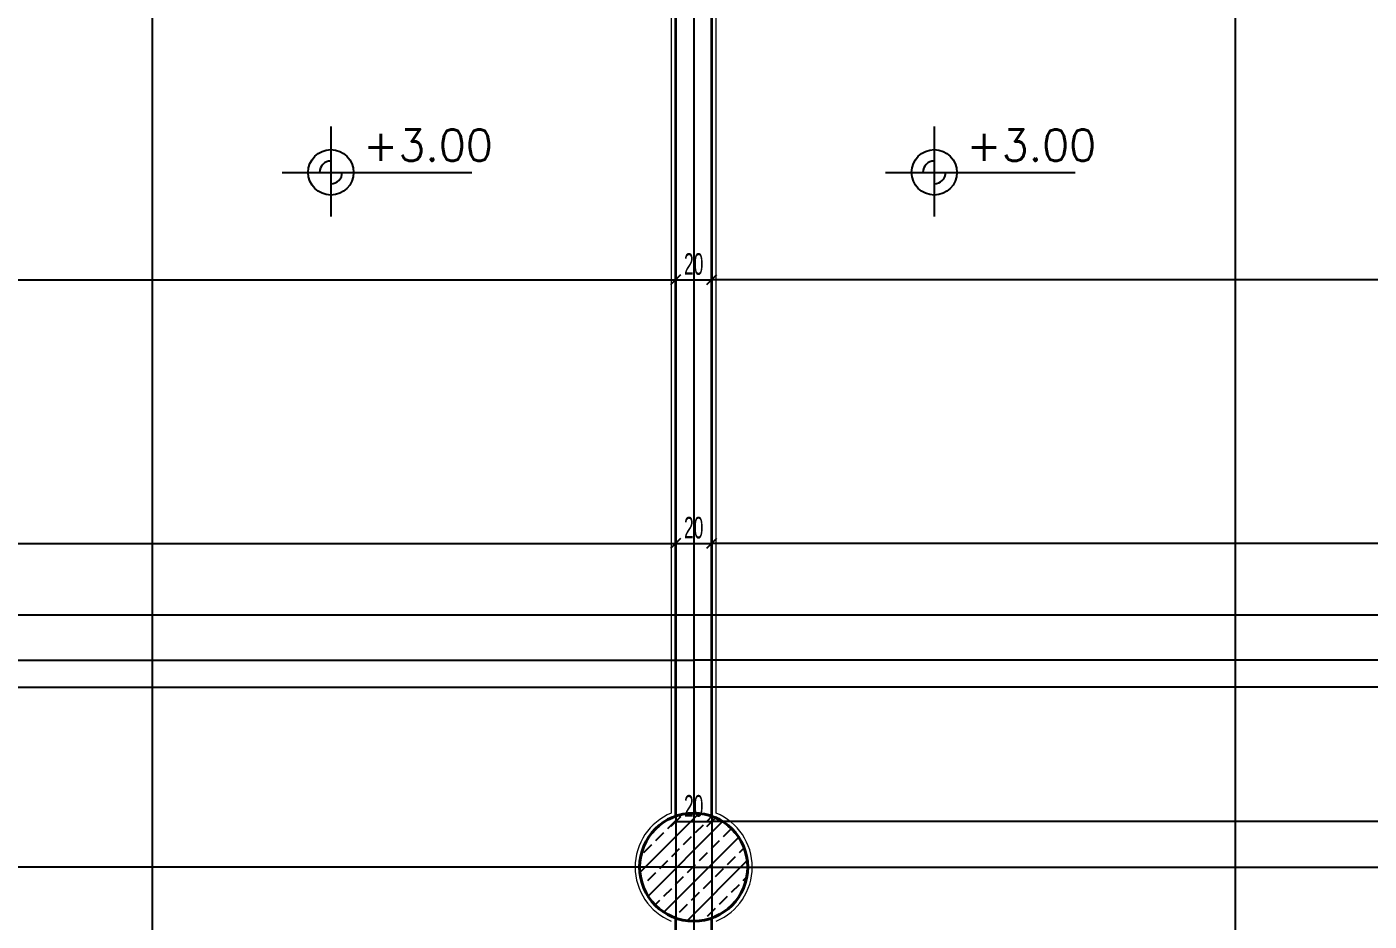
# Model space of a CAD drawing. Header units: inches. Extents: x -7543 to -822, y 102837 to 190349.
# Drawn here: x -833.7393 to -833.5903, y 102836.9467 to 102837.046 of the extents above; entities that cross this region are included whole.
import ezdxf
from ezdxf.enums import TextEntityAlignment as Align

# ---------------------------------------------------------------- set-up
doc = ezdxf.new("R2010")
doc.units = ezdxf.units.IN
doc.header["$MEASUREMENT"] = 0
doc.linetypes.add('DASHDOTX2', pattern=[2, 1, -0.5, 0, -0.5])
doc.layers.get('0').update_dxf_attribs({"lineweight": 25})
doc.layers.get('Defpoints').update_dxf_attribs({"lineweight": 25})
for name, color, linetype, lineweight in [('AKS', 1, 'Continuous', 25), ('ICOL', 55, 'Continuous', 25), ('KOLON', 2, 'Continuous', 40), ('SIVA', 150, 'Continuous', 15), ('TARAMA', 8, 'Continuous', 25)]:
    doc.layers.add(name, color=color, linetype=linetype, lineweight=lineweight)
doc.layers.add('DUVAR', color=7, linetype='Continuous', lineweight=35, true_color=0xfc4642)
doc.styles.add('OLCU', font='tromand.shx', dxfattribs={"width": 0.6, "height": 12})
doc.styles.add('ÖLÇÜ', font='simplex.shx')

# ---------------------------------------------------------------- blocks, each defined once
blk = doc.blocks.new('_Oblique')
at = {"color": 0, "linetype": 'ByBlock', "lineweight": -2}
blk.add_line((-0.5, -0.5), (0.5, 0.5), dxfattribs=at)

msp = doc.modelspace()

# ---------------------------------------------------------------- linework, layer by layer
at = {"layer": 'AKS', "linetype": 'DASHDOTX2', "ltscale": 10}
for p, q in [((-833.6652611994152, 102837.2416375468), (-833.6652611994152, 102836.7345203941)), ((-834.1245632078048, 102836.9806839998), (-833.4322611994153, 102836.9806839998)), ((-834.1247390672411, 102836.9756839999), (-833.6652611994152, 102836.9756839999)), ((-833.2097808787042, 102836.9756839999), (-833.6652611994152, 102836.9756839999)), ((-834.1245632078048, 102836.9726839999), (-833.6652611994152, 102836.9726839999)), ((-833.2086743385375, 102836.9726839999), (-833.6652611994152, 102836.9726839999)), ((-833.6652611994157, 102836.9526839999), (-834.1245632078048, 102836.9526839999)), ((-833.6652611994148, 102836.9526839999), (-833.2102312947933, 102836.9526839999))]:
    msp.add_line(p, q, dxfattribs=at)
at = {"layer": 'Defpoints', "color": 3}
for p, q in [((-833.6672611994156, 102837.182685496), (-833.6672611994156, 102836.7876839998)), ((-833.6632611994156, 102837.182685496), (-833.6632611994156, 102836.7876839998))]:
    msp.add_line(p, q, dxfattribs=at)
at = {"layer": 'DUVAR'}
for p, q in [((-833.6672611994156, 102836.9583408541), (-833.6672611994156, 102837.1226839999)), ((-833.6632611994156, 102836.9583408541), (-833.6632611994156, 102837.1226839999)), ((-833.6672611994156, 102836.7876839998), (-833.6672611994156, 102836.9470271456)), ((-833.6632611994156, 102836.7876839998), (-833.6632611994156, 102836.9470271456))]:
    msp.add_line(p, q, dxfattribs=at)
at = {"layer": 'ICOL'}
for p, q in [((-833.7253637972979, 102837.0501840018), (-833.7253637972979, 102836.7796839999)), ((-833.6051586015334, 102837.0501840018), (-833.6051586015334, 102836.7796839999)), ((-833.7055408399723, 102837.0349293299), (-833.7055408399723, 102837.0249257135)), ((-833.6385525139106, 102837.0349293299), (-833.6385525139106, 102837.0249257135)), ((-833.7109661407108, 102837.0298354005), (-833.6899014359578, 102837.0298354005)), ((-833.643977814649, 102837.0298354005), (-833.6229131098961, 102837.0298354005)), ((-833.8352611994156, 102837.0179124275), (-833.6672611994156, 102837.0179124275)), ((-833.6672611994156, 102837.0179124275), (-833.6632611994156, 102837.0179124275)), ((-833.4952611994156, 102837.0179124275), (-833.6632611994156, 102837.0179124275)), ((-833.8352611994156, 102836.9886393123), (-833.6672611994156, 102836.9886393123)), ((-833.6672611994156, 102836.9886393123), (-833.6632611994156, 102836.9886393123)), ((-833.4952611994156, 102836.9886393123), (-833.6632611994156, 102836.9886393123)), ((-833.6672611994156, 102836.9577396438), (-833.6632611994156, 102836.9577396438)), ((-833.4952611994156, 102836.9577396438), (-833.6632611994156, 102836.9577396438))]:
    msp.add_line(p, q, dxfattribs=at)
at = {"layer": 'ICOL', "color": 53}
for p, q in [((-833.6672611994156, 102837.0187155857), (-833.6672611994156, 102837.0187524275)), ((-833.6672611994156, 102837.0187155857), (-833.6672611994156, 102837.0187524275)), ((-833.6632611994156, 102837.0188399109), (-833.6632611994156, 102837.0187524275)), ((-833.6632611994156, 102837.0187155857), (-833.6632611994156, 102837.0187524275)), ((-833.6672611994156, 102836.9894574317), (-833.6672611994156, 102836.9894793123)), ((-833.6672611994156, 102836.9894574317), (-833.6672611994156, 102836.9894793123)), ((-833.6632611994156, 102836.9894574317), (-833.6632611994156, 102836.9894793123)), ((-833.6632611994156, 102836.9894165519), (-833.6632611994156, 102836.9894793123)), ((-833.6672611994156, 102836.9570580714), (-833.6672611994156, 102836.9568996438)), ((-833.6632611994156, 102836.9570580714), (-833.6632611994156, 102836.9568996438)), ((-833.6632611994156, 102836.9570580714), (-833.6632611994156, 102836.9568996438))]:
    msp.add_line(p, q, dxfattribs=at)
at = {"layer": 'ICOL'}
for centre in [(-833.7055408399723, 102837.0298354005), (-833.6385525139106, 102837.0298354005)]:
    msp.add_circle(centre, 0.00252, dxfattribs=at)
for centre, radius, start, end in [((-833.7055408399723, 102837.0298354005), 0.001260000000009313, 90, 180), ((-833.6385525139106, 102837.0298354005), 0.001260000000009313, 90, 180), ((-833.7055408399723, 102837.0298354005), 0.001259999999991851, 270, 0), ((-833.6385525139106, 102837.0298354005), 0.001259999999991851, 270, 0)]:
    msp.add_arc(centre, radius, start, end, dxfattribs=at)
at = {"layer": 'KOLON'}
msp.add_circle((-833.6652611994157, 102836.9526839999), 0.005999999999999637, dxfattribs=at)
at = {"layer": 'SIVA'}
for p, q in [((-833.6677611994153, 102837.1221841785), (-833.6677611994153, 102836.9586839999)), ((-833.6627611994153, 102836.9586839999), (-833.6627611994153, 102837.1221841785))]:
    msp.add_line(p, q, dxfattribs=at)
for start, end in [(112.6198649940176, 180), (0, 67.38013500598234), (180, 247.3801350059823), (292.6198649940177, 0)]:
    msp.add_arc((-833.6652611994152, 102836.9526839999), 0.006500000000000001, start, end, dxfattribs=at)
at = {"layer": 'TARAMA'}
for p, q in [((-833.6712330623851, 102836.9521036097), (-833.6646808093112, 102836.9586558628)), ((-833.668147843508, 102836.9569565956), (-833.6672639600315, 102836.9578404791)), ((-833.6668220182933, 102836.9582824208), (-833.6665634697052, 102836.9585409694)), ((-833.6637284261255, 102836.9578404791), (-833.663236753524, 102836.9583321517)), ((-833.6703290810494, 102836.9494720572), (-833.6620492567409, 102836.9577518815)), ((-833.6694736687227, 102836.9556307704), (-833.6685897852462, 102836.9565146538)), ((-833.6650542513403, 102836.9565146538), (-833.6641703678638, 102836.9573985373)), ((-833.6619606591727, 102836.9560727121), (-833.6610767756962, 102836.9569565956)), ((-833.6707994939375, 102836.9543049452), (-833.669915610461, 102836.9551888286)), ((-833.6685800964734, 102836.9476855079), (-833.6602627074111, 102836.9560028969)), ((-833.666380076555, 102836.9551888286), (-833.6654961930785, 102836.9560727121)), ((-833.6632864843873, 102836.9547468869), (-833.6624026009108, 102836.9556307704)), ((-833.6690317269845, 102836.9525371782), (-833.668147843508, 102836.9534210617)), ((-833.6677059017698, 102836.9538630034), (-833.6668220182933, 102836.9547468869)), ((-833.6660003658961, 102836.9467297045), (-833.6593069040825, 102836.9534231663)), ((-833.664612309602, 102836.9534210617), (-833.6637284261255, 102836.9543049452)), ((-833.6615187174344, 102836.9529791199), (-833.6606348339579, 102836.9538630034)), ((-833.6601928922197, 102836.9543049452), (-833.6596608028485, 102836.9548370345)), ((-833.6703575521992, 102836.951211353), (-833.6694736687227, 102836.9520952365)), ((-833.6659381348168, 102836.9520952365), (-833.6650542513403, 102836.9529791199)), ((-833.6628445426492, 102836.9516532947), (-833.6619606591727, 102836.9525371782)), ((-833.6709093512223, 102836.950659554), (-833.6707994939375, 102836.9507694113)), ((-833.6672639600315, 102836.9507694113), (-833.666380076555, 102836.9516532947)), ((-833.6641703678638, 102836.9503274695), (-833.6632864843874, 102836.951211353)), ((-833.6610767756962, 102836.9498855278), (-833.6601928922197, 102836.9507694113)), ((-833.6597509504815, 102836.951211353), (-833.6593594005953, 102836.9516029029)), ((-833.6695476970485, 102836.9484856742), (-833.6690317269845, 102836.9490016443)), ((-833.6685897852462, 102836.949443586), (-833.6677059017698, 102836.9503274695)), ((-833.6654961930785, 102836.9490016443), (-833.664612309602, 102836.9498855278)), ((-833.6624026009109, 102836.9485597025), (-833.6615187174344, 102836.949443586)), ((-833.6668220182933, 102836.9476758191), (-833.6659381348168, 102836.9485597025)), ((-833.6637284261255, 102836.9472338773), (-833.6628445426492, 102836.9481177608)), ((-833.667414234086, 102836.9470836033), (-833.6672639600315, 102836.9472338773)), ((-833.6641801024332, 102836.946782201), (-833.6641703678638, 102836.9467919356))]:
    msp.add_line(p, q, dxfattribs=at)

# ---------------------------------------------------------------- block references
at = {"layer": 'ICOL', "xscale": 0.001080000000001746, "yscale": 0.001080000000001746, "zscale": 0.001080000000001746, "rotation": 180}
for p in [(-833.6672611994156, 102837.0179124275), (-833.6632611994156, 102837.0179124275), (-833.6672611994156, 102836.9886393123), (-833.6632611994156, 102836.9886393123), (-833.6672611994156, 102836.9577396438), (-833.6632611994156, 102836.9577396438)]:
    msp.add_blockref('_Oblique', p, dxfattribs=at)
at = {"layer": 'ICOL', "xscale": 0.001080000000001746, "yscale": 0.001080000000001746, "zscale": 0.001080000000001746}
for p in [(-833.6672611994156, 102837.0179124275), (-833.6632611994156, 102837.0179124275), (-833.6672611994156, 102836.9886393123), (-833.6632611994156, 102836.9886393123), (-833.6632611994156, 102836.9577396438)]:
    msp.add_blockref('_Oblique', p, dxfattribs=at)

# ---------------------------------------------------------------- texts
at = {"layer": 'ICOL', "char_height": 0.0024, "attachment_point": 5, "style": 'OLCU'}
for insert in [(-833.6652611994157, 102837.0196404275), (-833.6652611994157, 102836.9903673123), (-833.6652611994157, 102836.9594676438)]:
    msp.add_mtext('\\A1;20', dxfattribs=dict(at, insert=insert))
at = {"layer": 'ICOL', "style": 'ÖLÇÜ'}
for p in [(-833.6947582874982, 102837.0310997264), (-833.6277699614365, 102837.0310997264)]:
    msp.add_attdef('+3.00', text='%%p0.00', height=0.003500000000000001, dxfattribs=at).set_placement(p, align=Align.CENTER)

doc.saveas('drawing.dxf')
